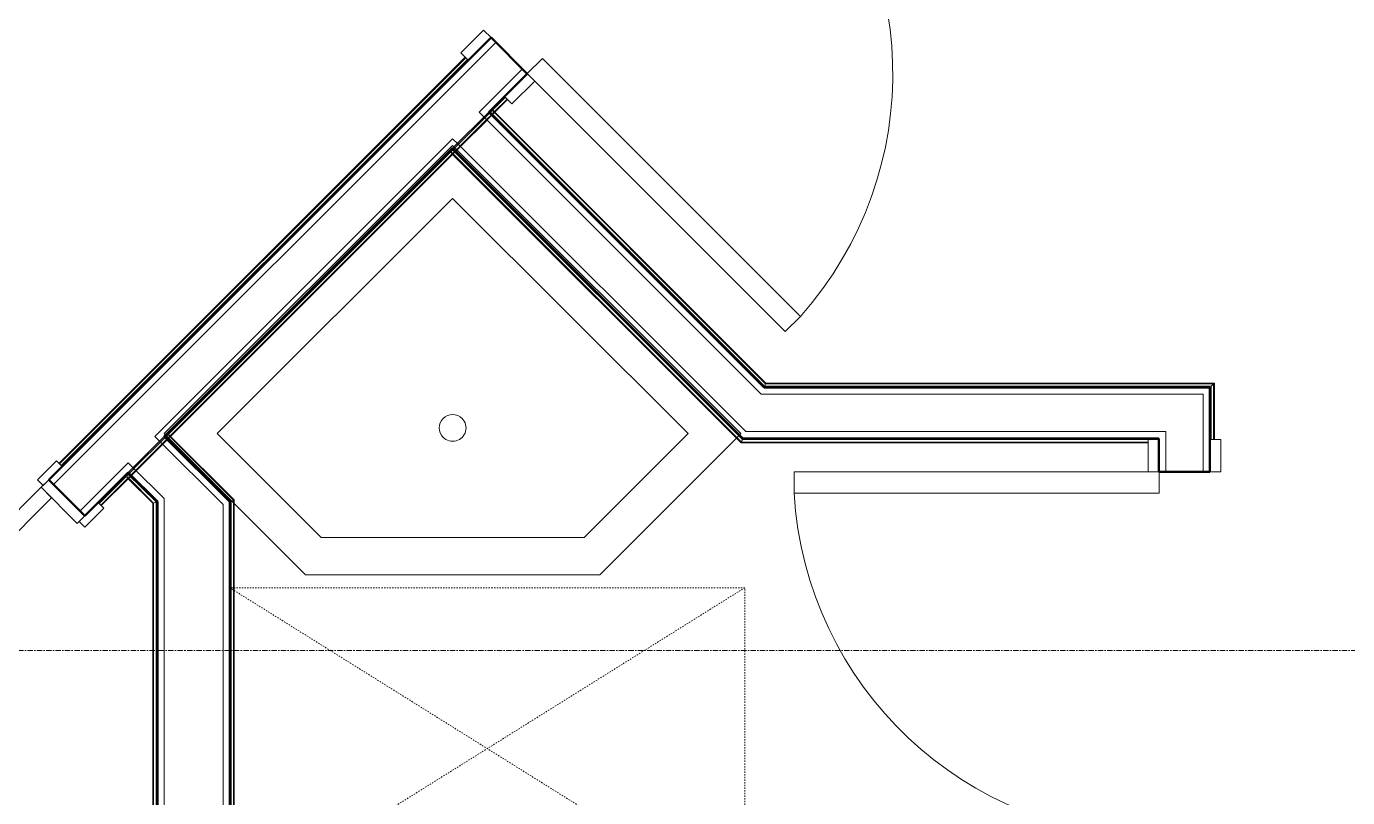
# Model space of a CAD drawing. Header units: inches. Extents: x -4235 to -464, y 9767 to 12344.
# Drawn here: x -2377.8 to -2254.7, y 10453.5 to 10525.4 of the extents above; entities that cross this region are included whole.
import ezdxf

# ---------------------------------------------------------------- set-up
doc = ezdxf.new("R2010")
doc.units = ezdxf.units.IN
doc.header["$MEASUREMENT"] = 0
doc.linetypes.add('Dash', pattern=[0.25, 0.125, -0.125])
doc.linetypes.add('Grid Line 1_2_', pattern=[0.875, 0.5, -0.125, 0.125, -0.125])
for name, color, linetype, lineweight in [('0-1', 7, 'Continuous', 5), ('0-2', 254, 'Continuous', 9), ('A-DOOR-1', 7, 'Continuous', 9), ('A-DOOR-2', 130, 'Continuous', 20), ('A-DOOR-FRAM-1', 130, 'Continuous', 20), ('A-GENM-HDLN-1', 7, 'Dash', 9), ('A-GENM-HDLN-2', 254, 'Dash', 9), ('A-GENM-HDLN-3', 10, 'Dash', 9), ('A-WALL-1', 250, 'Continuous', 50), ('A-WALL-2', 50, 'Continuous', 13), ('A-WALL-3', 10, 'Continuous', 9), ('A-WALL-4', 254, 'Continuous', 9), ('A-WALL-5', 7, 'Continuous', 9), ('P-SANR-FIXT-1', 7, 'Continuous', 9), ('P-SANR-FIXT-3', 254, 'Continuous', 9), ('S-GRID-1', 1, 'Grid Line 1_2_', 9)]:
    doc.layers.add(name, color=color, linetype=linetype, lineweight=lineweight)

# ---------------------------------------------------------------- blocks, each defined once
blk = doc.blocks.new('Basic Wall _ INT - W4BØF - _5_8 GYP - 2X4 WOOD_BATT_ - 5_8 GYP_ - ___-2694514-BACKGROUND - 2ND FLOOR')
at = {"layer": 'A-WALL-3'}
for p, q in [((-2267.47, 10491.73), (-2267.5, 10491.71)), ((-2267.29, 10491.91), (-2267.36, 10491.85)), ((-2267.15, 10492.06), (-2267.29, 10491.92)), ((-2267.08, 10492.12), (-2267.15, 10492.06)), ((-2267.5, 10446.84), (-2267.5, 10449.84)), ((-2267.5, 10419.41), (-2267.5, 10420.04)), ((-2267.15, 10420.04), (-2267.15, 10419.41)), ((-2267.5, 10419.41), (-2267.47, 10419.41)), ((-2267.45, 10419.41), (-2267.5, 10419.41)), ((-2267.37, 10419.41), (-2267.45, 10419.41)), ((-2267.08, 10419.41), (-2267.37, 10419.41)), ((-2267.36, 10419.41), (-2267.29, 10419.41)), ((-2267.29, 10419.41), (-2267.15, 10419.41)), ((-2267.15, 10419.41), (-2267.08, 10419.41))]:
    blk.add_line(p, q, dxfattribs=at)
at = {"layer": 'A-WALL-4'}
for p, q in [((-2267.5, 10486.84), (-2267.5, 10491.71)), ((-2267.15, 10492.06), (-2267.15, 10486.84)), ((-2267.5, 10420.04), (-2267.5, 10446.84)), ((-2267.15, 10446.84), (-2267.15, 10420.04)), ((-2267.37, 10419.41), (-2267.37, 10420.04)), ((-2267.08, 10420.04), (-2267.08, 10419.41))]:
    blk.add_line(p, q, dxfattribs=at)
at = {"layer": 'A-WALL-5'}
for p, q in [((-2267.37, 10486.84), (-2267.37, 10491.84)), ((-2267.08, 10492.12), (-2267.08, 10486.84)), ((-2267.37, 10420.04), (-2267.37, 10446.84)), ((-2267.08, 10446.84), (-2267.08, 10420.04))]:
    blk.add_line(p, q, dxfattribs=at)
at = {"layer": 'A-WALL-5', "flags": 128}
for points in [[(-2267.45, 10491.75), (-2267.43, 10491.78), (-2267.41, 10491.79), (-2267.4, 10491.81), (-2267.38, 10491.83), (-2267.37, 10491.83), (-2267.37, 10491.84)], [(-2267.37, 10491.84), (-2267.35, 10491.86), (-2267.29, 10491.91), (-2267.2, 10492.01), (-2267.08, 10492.12)]]:
    blk.add_lwpolyline(points, dxfattribs=at)
blk = doc.blocks.new('Basic Wall _ INT - W4BØF - _5_8 GYP - 2X4 WOOD_BATT_ - 5_8 GYP_ - ___-2694513-BACKGROUND - 2ND FLOOR')
at = {"layer": 'A-WALL-3'}
for p, q in [((-2272.25, 10486.96), (-2272.27, 10486.94)), ((-2272.25, 10446.84), (-2272.25, 10449.84)), ((-2272.6, 10420.04), (-2272.6, 10419.41)), ((-2272.25, 10419.41), (-2272.25, 10420.04)), ((-2272.37, 10419.41), (-2272.66, 10419.41)), ((-2272.66, 10419.41), (-2272.6, 10419.41)), ((-2272.6, 10419.41), (-2272.45, 10419.41)), ((-2272.45, 10419.41), (-2272.39, 10419.41)), ((-2272.29, 10419.41), (-2272.37, 10419.41)), ((-2272.25, 10419.41), (-2272.29, 10419.41)), ((-2272.27, 10419.41), (-2272.25, 10419.41))]:
    blk.add_line(p, q, dxfattribs=at)
at = {"layer": 'A-WALL-4'}
for p, q in [((-2272.25, 10486.84), (-2272.25, 10486.96)), ((-2272.6, 10446.84), (-2272.6, 10420.04)), ((-2272.25, 10420.04), (-2272.25, 10446.84)), ((-2272.66, 10420.04), (-2272.66, 10419.41)), ((-2272.37, 10420.04), (-2272.37, 10419.41))]:
    blk.add_line(p, q, dxfattribs=at)
at = {"layer": 'A-WALL-5'}
for p, q in [((-2272.66, 10446.84), (-2272.66, 10420.04)), ((-2272.37, 10446.84), (-2272.37, 10420.04))]:
    blk.add_line(p, q, dxfattribs=at)
at = {"layer": 'A-WALL-5', "flags": 128}
blk.add_lwpolyline([(-2272.37, 10486.84), (-2272.36, 10486.85), (-2272.35, 10486.86), (-2272.33, 10486.88), (-2272.31, 10486.9), (-2272.29, 10486.92)], dxfattribs=at)
blk = doc.blocks.new('Basic Wall _ INT - W6BØF - _5_8 GYP - 2X6 WOOD_BATT_ - 5_8 GYP_ - ___-2696564-BACKGROUND - 2ND FLOOR')
at = {"layer": 'A-WALL-3'}
for p, q in [((-2358.82, 10481.05), (-2358.84, 10481.04)), ((-2358.64, 10481.13), (-2358.7, 10481.1)), ((-2358.49, 10481.19), (-2358.63, 10481.13)), ((-2358.43, 10481.22), (-2358.49, 10481.19))]:
    blk.add_line(p, q, dxfattribs=at)
at = {"layer": 'A-WALL-4'}
for p, q in [((-2358.84, 10443.29), (-2358.84, 10481.04)), ((-2358.49, 10481.19), (-2358.49, 10443.29))]:
    blk.add_line(p, q, dxfattribs=at)
at = {"layer": 'A-WALL-5'}
for p, q in [((-2358.84, 10481.04), (-2358.8, 10481.06)), ((-2358.71, 10443.29), (-2358.71, 10481.1)), ((-2358.43, 10481.22), (-2358.43, 10443.29))]:
    blk.add_line(p, q, dxfattribs=at)
at = {"layer": 'A-WALL-5', "flags": 128}
for points in [[(-2358.8, 10481.06), (-2358.77, 10481.07), (-2358.76, 10481.08), (-2358.74, 10481.09), (-2358.73, 10481.09), (-2358.72, 10481.09), (-2358.71, 10481.1)], [(-2358.71, 10481.1), (-2358.69, 10481.1), (-2358.64, 10481.13), (-2358.55, 10481.17), (-2358.43, 10481.22)]]:
    blk.add_lwpolyline(points, dxfattribs=at)
blk = doc.blocks.new('Basic Wall _ INT - W6BØF - _5_8 GYP - 2X6 WOOD_BATT_ - 5_8 GYP_ - ___-2696563-BACKGROUND - 2ND FLOOR')
at = {"layer": 'A-WALL-3'}
for p, q in [((-2365.94, 10480.93), (-2366, 10480.91)), ((-2365.79, 10480.99), (-2365.94, 10480.93)), ((-2365.73, 10481.02), (-2365.79, 10480.99)), ((-2365.59, 10481.08), (-2365.61, 10481.07)), ((-2365.94, 10420.04), (-2365.94, 10419.41)), ((-2365.59, 10419.41), (-2365.59, 10420.04)), ((-2365.71, 10419.41), (-2366, 10419.41)), ((-2366, 10419.41), (-2365.94, 10419.41)), ((-2365.94, 10419.41), (-2365.79, 10419.41)), ((-2365.79, 10419.41), (-2365.73, 10419.41)), ((-2365.63, 10419.41), (-2365.71, 10419.41)), ((-2365.59, 10419.41), (-2365.63, 10419.41)), ((-2365.61, 10419.41), (-2365.59, 10419.41))]:
    blk.add_line(p, q, dxfattribs=at)
at = {"layer": 'A-WALL-4'}
for p, q in [((-2365.94, 10480.93), (-2365.94, 10420.04)), ((-2365.59, 10420.04), (-2365.59, 10481.08)), ((-2366, 10420.04), (-2366, 10419.41)), ((-2365.71, 10420.04), (-2365.71, 10419.41))]:
    blk.add_line(p, q, dxfattribs=at)
at = {"layer": 'A-WALL-5'}
for p, q in [((-2366, 10480.91), (-2366, 10420.04)), ((-2365.71, 10481.03), (-2365.71, 10420.04)), ((-2365.63, 10481.06), (-2365.59, 10481.08))]:
    blk.add_line(p, q, dxfattribs=at)
at = {"layer": 'A-WALL-5', "flags": 128}
for points in [[(-2366, 10480.91), (-2365.88, 10480.95), (-2365.79, 10480.99), (-2365.73, 10481.02), (-2365.71, 10481.03)], [(-2365.71, 10481.03), (-2365.71, 10481.03), (-2365.7, 10481.03), (-2365.69, 10481.04), (-2365.67, 10481.04), (-2365.65, 10481.05), (-2365.63, 10481.06)]]:
    blk.add_lwpolyline(points, dxfattribs=at)
blk = doc.blocks.new('Basic Wall _ INT - W4BØF - _5_8 GYP - 2X4 WOOD_BATT_ - 5_8 GYP_ - ___-2694522-BACKGROUND - 2ND FLOOR')
at = {"layer": 'A-WALL-3'}
for p, q in [((-2333.25, 10518.84), (-2331.12, 10520.96)), ((-2338.07, 10514.02), (-2334.71, 10517.38)), ((-2334.46, 10517.13), (-2334.9, 10516.69)), ((-2334.26, 10517.34), (-2334.32, 10517.27)), ((-2334.17, 10517.42), (-2334.26, 10517.34)), ((-2334.91, 10516.69), (-2337.36, 10514.23)), ((-2338.03, 10513.56), (-2338.11, 10513.48)), ((-2337.97, 10513.63), (-2338.03, 10513.56)), ((-2337.38, 10514.21), (-2337.82, 10513.77)), ((-2368.3, 10483.79), (-2364.94, 10487.15)), ((-2364.71, 10486.88), (-2367.61, 10483.98)), ((-2364.49, 10487.1), (-2364.55, 10487.04)), ((-2364.4, 10487.19), (-2364.49, 10487.11)), ((-2367.65, 10483.94), (-2368.05, 10483.54)), ((-2368.27, 10483.32), (-2368.34, 10483.25)), ((-2368.2, 10483.39), (-2368.26, 10483.33))]:
    blk.add_line(p, q, dxfattribs=at)
at = {"layer": 'A-WALL-4'}
for p, q in [((-2334.71, 10517.38), (-2333.25, 10518.84)), ((-2333, 10518.59), (-2334.17, 10517.42)), ((-2335.06, 10516.85), (-2334.62, 10517.29)), ((-2334.42, 10517.08), (-2334.86, 10516.65)), ((-2334.21, 10517.29), (-2334.28, 10517.23)), ((-2334.13, 10517.38), (-2334.21, 10517.29)), ((-2337.53, 10514.38), (-2335.07, 10516.85)), ((-2334.86, 10516.64), (-2337.31, 10514.19)), ((-2364.94, 10487.15), (-2338.07, 10514.02)), ((-2338.11, 10513.48), (-2364.4, 10487.19)), ((-2337.99, 10513.52), (-2338.07, 10513.43)), ((-2337.92, 10513.58), (-2337.99, 10513.52)), ((-2337.98, 10513.93), (-2337.54, 10514.37)), ((-2337.34, 10514.17), (-2337.77, 10513.73)), ((-2365.09, 10486.41), (-2368.01, 10483.5)), ((-2367.77, 10484.14), (-2364.86, 10487.05)), ((-2364.67, 10486.83), (-2365.07, 10486.43)), ((-2364.44, 10487.06), (-2364.51, 10487)), ((-2364.36, 10487.14), (-2364.44, 10487.06)), ((-2371.11, 10480.98), (-2368.3, 10483.79)), ((-2368.21, 10483.7), (-2367.78, 10484.13)), ((-2368.34, 10483.25), (-2370.86, 10480.73)), ((-2368.23, 10483.28), (-2368.3, 10483.2)), ((-2368.16, 10483.35), (-2368.22, 10483.29))]:
    blk.add_line(p, q, dxfattribs=at)
at = {"layer": 'A-WALL-5'}
for p, q in [((-2334.62, 10517.29), (-2333.16, 10518.75)), ((-2332.95, 10518.55), (-2334.13, 10517.38)), ((-2364.86, 10487.05), (-2337.98, 10513.93)), ((-2338.07, 10513.43), (-2364.36, 10487.15)), ((-2371.02, 10480.89), (-2368.21, 10483.7)), ((-2368.3, 10483.2), (-2370.81, 10480.69))]:
    blk.add_line(p, q, dxfattribs=at)
blk = doc.blocks.new('Basic Wall _ INT - W4BØF - _5_8 GYP - 2X4 WOOD_BATT_ - 5_8 GYP_ - ___-2694521-BACKGROUND - 2ND FLOOR')
at = {"layer": 'A-WALL-3'}
blk.add_line((-2336.6, 10522.2), (-2334.48, 10524.32), dxfattribs=at)
at = {"layer": 'A-WALL-4'}
for p, q in [((-2336.85, 10522.45), (-2374.71, 10484.59)), ((-2374.47, 10484.34), (-2336.6, 10522.2))]:
    blk.add_line(p, q, dxfattribs=at)
at = {"layer": 'A-WALL-5'}
for p, q in [((-2336.9, 10522.49), (-2374.76, 10484.63)), ((-2336.69, 10522.29), (-2374.55, 10484.43))]:
    blk.add_line(p, q, dxfattribs=at)
blk = doc.blocks.new('Basic Wall _ INT - W4BØF - _5_8 GYP - 2X4 WOOD_BATT_ - 5_8 GYP_ - ___-2694523-BACKGROUND - 2ND FLOOR')
at = {"layer": 'A-WALL-3'}
for p, q in [((-2338.36, 10513.72), (-2338.16, 10513.93)), ((-2338.32, 10513.77), (-2338.36, 10513.72)), ((-2338.22, 10513.87), (-2338.28, 10513.81)), ((-2338.12, 10513.57), (-2338.18, 10513.63)), ((-2338.16, 10513.93), (-2338.12, 10513.97)), ((-2338.04, 10513.49), (-2338.11, 10513.56)), ((-2338.07, 10514.02), (-2338.09, 10514)), ((-2311.19, 10486.55), (-2311.16, 10486.61)), ((-2311.16, 10486.61), (-2311.1, 10486.76)), ((-2311.1, 10486.76), (-2311.07, 10486.82)), ((-2311.03, 10486.94), (-2311.02, 10486.96))]:
    blk.add_line(p, q, dxfattribs=at)
at = {"layer": 'A-WALL-4'}
for p, q in [((-2338.17, 10513.53), (-2338.22, 10513.58)), ((-2338.09, 10513.45), (-2338.16, 10513.52)), ((-2338.12, 10513.97), (-2338.1, 10513.99)), ((-2338.1, 10513.99), (-2338.07, 10514.02)), ((-2338.07, 10514.02), (-2311.02, 10486.96)), ((-2311.16, 10486.61), (-2338.03, 10513.48))]:
    blk.add_line(p, q, dxfattribs=at)
at = {"layer": 'A-WALL-5'}
for p, q in [((-2338.16, 10513.93), (-2311.07, 10486.84)), ((-2311.19, 10486.55), (-2338.07, 10513.43))]:
    blk.add_line(p, q, dxfattribs=at)
at = {"layer": 'A-WALL-5', "flags": 128}
for points in [[(-2311.07, 10486.84), (-2311.08, 10486.82), (-2311.1, 10486.76), (-2311.14, 10486.67), (-2311.19, 10486.55)], [(-2311.03, 10486.92), (-2311.04, 10486.9), (-2311.05, 10486.88), (-2311.06, 10486.86), (-2311.06, 10486.85), (-2311.07, 10486.84), (-2311.07, 10486.84)]]:
    blk.add_lwpolyline(points, dxfattribs=at)
blk = doc.blocks.new('Basic Wall _ INT - W4BØF - _5_8 GYP - 2X4 WOOD_BATT_ - 5_8 GYP_ - ___-2694524-BACKGROUND - 2ND FLOOR')
at = {"layer": 'A-WALL-3'}
for p, q in [((-2334.7, 10517.39), (-2334.71, 10517.38)), ((-2334.67, 10517.42), (-2334.62, 10517.46)), ((-2334.62, 10517.46), (-2334.42, 10517.67)), ((-2334.51, 10517.58), (-2334.57, 10517.52)), ((-2334.42, 10517.67), (-2334.46, 10517.62)), ((-2334.26, 10517.42), (-2334.32, 10517.48)), ((-2334.18, 10517.34), (-2334.26, 10517.42)), ((-2309.05, 10491.71), (-2309.04, 10491.73)), ((-2309.01, 10491.81), (-2309.01, 10491.81)), ((-2308.99, 10491.85), (-2308.96, 10491.91)), ((-2308.96, 10491.92), (-2308.9, 10492.06)), ((-2308.9, 10492.06), (-2308.88, 10492.12))]:
    blk.add_line(p, q, dxfattribs=at)
at = {"layer": 'A-WALL-4'}
for p, q in [((-2334.71, 10517.38), (-2334.68, 10517.41)), ((-2334.71, 10517.38), (-2309.05, 10491.71)), ((-2334.68, 10517.41), (-2334.67, 10517.42)), ((-2334.22, 10517.47), (-2334.28, 10517.53)), ((-2334.13, 10517.38), (-2334.21, 10517.46)), ((-2308.9, 10492.06), (-2334.18, 10517.34))]:
    blk.add_line(p, q, dxfattribs=at)
at = {"layer": 'A-WALL-5'}
for p, q in [((-2309, 10491.84), (-2334.62, 10517.46)), ((-2308.88, 10492.12), (-2334.13, 10517.38))]:
    blk.add_line(p, q, dxfattribs=at)
at = {"layer": 'A-WALL-5', "flags": 128}
for points in [[(-2309, 10491.84), (-2309, 10491.83), (-2309, 10491.83), (-2309.01, 10491.81), (-2309.01, 10491.79), (-2309.02, 10491.78), (-2309.03, 10491.75)], [(-2308.88, 10492.12), (-2308.93, 10492.01), (-2308.96, 10491.91), (-2308.99, 10491.86), (-2309, 10491.84)]]:
    blk.add_lwpolyline(points, dxfattribs=at)
blk = doc.blocks.new('Basic Wall _ INT - W4BØF - _5_8 GYP - 2X4 WOOD_BATT_ - 5_8 GYP_ - ___-2694526-BACKGROUND - 2ND FLOOR')
at = {"layer": 'A-WALL-3'}
for p, q in [((-2309.04, 10491.73), (-2309.05, 10491.71)), ((-2309.01, 10491.81), (-2309.01, 10491.81)), ((-2308.96, 10491.91), (-2308.99, 10491.85)), ((-2308.9, 10492.06), (-2308.96, 10491.92)), ((-2308.88, 10492.12), (-2308.9, 10492.06)), ((-2267.5, 10491.71), (-2267.47, 10491.73)), ((-2267.36, 10491.85), (-2267.29, 10491.91)), ((-2267.29, 10491.92), (-2267.15, 10492.06)), ((-2267.15, 10492.06), (-2267.08, 10492.12))]:
    blk.add_line(p, q, dxfattribs=at)
at = {"layer": 'A-WALL-4'}
for p, q in [((-2309.05, 10491.71), (-2267.5, 10491.71)), ((-2267.15, 10492.06), (-2308.9, 10492.06))]:
    blk.add_line(p, q, dxfattribs=at)
at = {"layer": 'A-WALL-5'}
for p, q in [((-2267.37, 10491.84), (-2309, 10491.84)), ((-2267.08, 10492.12), (-2308.88, 10492.12))]:
    blk.add_line(p, q, dxfattribs=at)
at = {"layer": 'A-WALL-5', "flags": 128}
for points in [[(-2309.03, 10491.75), (-2309.02, 10491.78), (-2309.01, 10491.79), (-2309.01, 10491.81), (-2309, 10491.83), (-2309, 10491.83), (-2309, 10491.84)], [(-2309, 10491.84), (-2308.99, 10491.86), (-2308.96, 10491.91), (-2308.93, 10492.01), (-2308.88, 10492.12)], [(-2267.37, 10491.84), (-2267.37, 10491.83), (-2267.38, 10491.83), (-2267.4, 10491.81), (-2267.41, 10491.79), (-2267.43, 10491.78), (-2267.45, 10491.75)], [(-2267.08, 10492.12), (-2267.2, 10492.01), (-2267.29, 10491.91), (-2267.35, 10491.86), (-2267.37, 10491.84)]]:
    blk.add_lwpolyline(points, dxfattribs=at)
blk = doc.blocks.new('Basic Wall _ INT - W4BØF - _5_8 GYP - 2X4 WOOD_BATT_ - 5_8 GYP_ - ___-2694525-BACKGROUND - 2ND FLOOR')
at = {"layer": 'A-WALL-3'}
for p, q in [((-2311.16, 10486.61), (-2311.19, 10486.55)), ((-2311.1, 10486.76), (-2311.16, 10486.61)), ((-2311.07, 10486.82), (-2311.1, 10486.76)), ((-2311.02, 10486.96), (-2311.03, 10486.94)), ((-2272.27, 10486.94), (-2272.25, 10486.96))]:
    blk.add_line(p, q, dxfattribs=at)
at = {"layer": 'A-WALL-4'}
for p, q in [((-2273.25, 10486.61), (-2311.16, 10486.61)), ((-2311.02, 10486.96), (-2272.25, 10486.96))]:
    blk.add_line(p, q, dxfattribs=at)
at = {"layer": 'A-WALL-5'}
for p, q in [((-2273.25, 10486.55), (-2311.19, 10486.55)), ((-2311.07, 10486.84), (-2273.25, 10486.84))]:
    blk.add_line(p, q, dxfattribs=at)
at = {"layer": 'A-WALL-5', "flags": 128}
for points in [[(-2311.19, 10486.55), (-2311.14, 10486.67), (-2311.1, 10486.76), (-2311.08, 10486.82), (-2311.07, 10486.84)], [(-2311.07, 10486.84), (-2311.07, 10486.84), (-2311.06, 10486.85), (-2311.06, 10486.86), (-2311.05, 10486.88), (-2311.04, 10486.9), (-2311.03, 10486.92)], [(-2272.29, 10486.92), (-2272.31, 10486.9), (-2272.33, 10486.88), (-2272.35, 10486.86), (-2272.36, 10486.85), (-2272.37, 10486.84)]]:
    blk.add_lwpolyline(points, dxfattribs=at)
blk = doc.blocks.new('SWING - SINGLE - FLUSH - 2-10 x 6-8 - PRIVACY-3199407-BACKGROUND - 2ND FLOOR')
at = {"layer": 'A-DOOR-1'}
blk.add_arc((17, 2.37), 34.07, 93.3657, 180, dxfattribs=at)
at = {"layer": 'A-DOOR-2'}
for p, q in [((15, 2.37), (15, 36.38)), ((17, 36.38), (15, 36.38)), ((17, 2.37), (17, 36.38)), ((17, 2.37), (15, 2.37))]:
    blk.add_line(p, q, dxfattribs=at)
at = {"layer": 'A-DOOR-FRAM-1'}
for p, q in [((-17, 3.37), (-20, 3.37)), ((-20, 3.37), (-20, 2.37)), ((-17, 2.37), (-17, 3.37)), ((20, 3.37), (17, 3.37)), ((17, 3.37), (17, 2.37)), ((20, 2.37), (20, 3.37)), ((-20, 2.37), (-17, 2.37)), ((17, 2.37), (20, 2.37)), ((-17, -2.38), (-20, -2.38)), ((-20, -2.38), (-20, -3.38)), ((-17, -3.38), (-17, -2.38)), ((20, -2.38), (17, -2.38)), ((17, -2.38), (17, -3.38)), ((20, -3.38), (20, -2.38)), ((-20, -3.38), (-17, -3.38)), ((17, -3.38), (20, -3.38))]:
    blk.add_line(p, q, dxfattribs=at)
blk = doc.blocks.new('SLIDING - FLUSH - 6-0 x 6-8-3203588-BACKGROUND - 2ND FLOOR')
at = {"layer": 'A-DOOR-1'}
for p, q in [((-38.75, 3.25), (-36.25, 3.25)), ((-38.75, 2.5), (-38.75, 3.25)), ((-36.25, 2.5), (-38.75, 2.5)), ((-36.25, 3.25), (-36.25, 2.5)), ((36.25, 3.25), (38.75, 3.25)), ((36.25, 2.5), (36.25, 3.25)), ((38.75, 2.5), (36.25, 2.5)), ((38.75, 3.25), (38.75, 2.5)), ((-38.75, -2.25), (-36.25, -2.25)), ((-38.75, -3), (-38.75, -2.25)), ((-36.25, -2.25), (-36.25, -3)), ((36.25, -2.25), (38.75, -2.25)), ((36.25, -3), (36.25, -2.25)), ((38.75, -2.25), (38.75, -3)), ((-36.25, -3), (-38.75, -3)), ((38.75, -3), (36.25, -3))]:
    blk.add_line(p, q, dxfattribs=at)
at = {"layer": 'A-DOOR-2'}
for p, q in [((-1, -0.875), (-1, 0.5)), ((-1, 0.5), (36, 0.5)), ((36, 0.5), (36, -0.875)), ((-36, -2.25), (-36, -0.875)), ((-36, -0.875), (1, -0.875)), ((36, -0.875), (-1, -0.875)), ((1, -0.875), (1, -2.25)), ((1, -2.25), (-36, -2.25))]:
    blk.add_line(p, q, dxfattribs=at)
at = {"layer": 'A-DOOR-FRAM-1'}
for p, q in [((-37, -2.25), (-37, 2.5)), ((-37, 2.5), (-36, 2.5)), ((-36, 2.5), (-36, -2.25)), ((36, 2.5), (37, 2.5)), ((36, -2.25), (36, 2.5)), ((37, 2.5), (37, -2.25)), ((-36, -2.25), (-37, -2.25)), ((37, -2.25), (36, -2.25))]:
    blk.add_line(p, q, dxfattribs=at)
blk = doc.blocks.new('Basic Wall _ INT - W4BØF - _5_8 GYP - 2X4 WOOD_BATT_ - 5_8 GYP_ - ___-2694528-BACKGROUND - 2ND FLOOR')
at = {"layer": 'A-WALL-3'}
for p, q in [((-2364.85, 10487.24), (-2364.65, 10487.44)), ((-2364.65, 10487.44), (-2364.69, 10487.4)), ((-2364.92, 10487.16), (-2364.94, 10487.15)), ((-2364.9, 10487.19), (-2364.85, 10487.24)), ((-2364.74, 10487.35), (-2364.8, 10487.29)), ((-2364.54, 10487.24), (-2364.49, 10487.19)), ((-2364.47, 10487.17), (-2364.4, 10487.1)), ((-2358.84, 10481.04), (-2358.82, 10481.05)), ((-2358.7, 10481.1), (-2358.64, 10481.13)), ((-2358.63, 10481.13), (-2358.49, 10481.19)), ((-2358.49, 10481.19), (-2358.43, 10481.22))]:
    blk.add_line(p, q, dxfattribs=at)
at = {"layer": 'A-WALL-4'}
for p, q in [((-2364.94, 10487.15), (-2364.91, 10487.18)), ((-2358.84, 10481.04), (-2364.94, 10487.15)), ((-2364.91, 10487.18), (-2364.9, 10487.19)), ((-2364.49, 10487.28), (-2364.44, 10487.23)), ((-2364.43, 10487.22), (-2364.36, 10487.15)), ((-2364.4, 10487.1), (-2358.49, 10481.19))]:
    blk.add_line(p, q, dxfattribs=at)
at = {"layer": 'A-WALL-5'}
for p, q in [((-2358.71, 10481.1), (-2364.85, 10487.24)), ((-2364.36, 10487.15), (-2358.43, 10481.22)), ((-2358.8, 10481.06), (-2358.84, 10481.04))]:
    blk.add_line(p, q, dxfattribs=at)
at = {"layer": 'A-WALL-5', "flags": 128}
for points in [[(-2358.71, 10481.1), (-2358.72, 10481.09), (-2358.73, 10481.09), (-2358.74, 10481.09), (-2358.76, 10481.08), (-2358.77, 10481.07), (-2358.8, 10481.06)], [(-2358.43, 10481.22), (-2358.55, 10481.17), (-2358.64, 10481.13), (-2358.69, 10481.1), (-2358.71, 10481.1)]]:
    blk.add_lwpolyline(points, dxfattribs=at)
blk = doc.blocks.new('Basic Wall _ INT - W4BØF - _5_8 GYP - 2X4 WOOD_BATT_ - 5_8 GYP_ - ___-2694527-BACKGROUND - 2ND FLOOR')
at = {"layer": 'A-WALL-3'}
for p, q in [((-2368.39, 10483.7), (-2368.35, 10483.74)), ((-2368.3, 10483.79), (-2368.32, 10483.77)), ((-2368.59, 10483.5), (-2368.39, 10483.7)), ((-2368.55, 10483.54), (-2368.59, 10483.5)), ((-2368.45, 10483.64), (-2368.51, 10483.58)), ((-2368.4, 10483.39), (-2368.34, 10483.33)), ((-2368.33, 10483.32), (-2368.26, 10483.25)), ((-2366, 10480.91), (-2365.94, 10480.93)), ((-2365.94, 10480.93), (-2365.79, 10480.99)), ((-2365.79, 10480.99), (-2365.73, 10481.02)), ((-2365.61, 10481.07), (-2365.59, 10481.08))]:
    blk.add_line(p, q, dxfattribs=at)
at = {"layer": 'A-WALL-4'}
for p, q in [((-2368.35, 10483.74), (-2368.33, 10483.76)), ((-2368.33, 10483.76), (-2368.3, 10483.79)), ((-2365.59, 10481.08), (-2368.3, 10483.79)), ((-2368.44, 10483.35), (-2368.38, 10483.29)), ((-2368.38, 10483.28), (-2368.3, 10483.2)), ((-2368.26, 10483.25), (-2365.94, 10480.93))]:
    blk.add_line(p, q, dxfattribs=at)
at = {"layer": 'A-WALL-5'}
for p, q in [((-2368.39, 10483.7), (-2365.71, 10481.03)), ((-2368.3, 10483.2), (-2366, 10480.91)), ((-2365.59, 10481.08), (-2365.63, 10481.06))]:
    blk.add_line(p, q, dxfattribs=at)
at = {"layer": 'A-WALL-5', "flags": 128}
for points in [[(-2365.71, 10481.03), (-2365.73, 10481.02), (-2365.79, 10480.99), (-2365.88, 10480.95), (-2366, 10480.91)], [(-2365.63, 10481.06), (-2365.65, 10481.05), (-2365.67, 10481.04), (-2365.69, 10481.04), (-2365.7, 10481.03), (-2365.71, 10481.03), (-2365.71, 10481.03)]]:
    blk.add_lwpolyline(points, dxfattribs=at)
blk = doc.blocks.new('Shower Base-Corner - 38_ x 38_-1684436-BACKGROUND - 2ND FLOOR')
at = {"layer": 'P-SANR-FIXT-1'}
for p, q in [((0.18, 38), (18.62, 38)), ((18.62, 38), (38, 18.62)), ((3.49, 34.51), (17.18, 34.51)), ((3.49, 3.49), (3.49, 34.51)), ((17.18, 34.51), (34.51, 17.18)), ((38, 18.62), (38, 0.18)), ((34.51, 17.18), (34.51, 3.49)), ((34.51, 3.49), (3.49, 3.49))]:
    blk.add_line(p, q, dxfattribs=at)
for start, end in [(360, 180), (180, 0)]:
    blk.add_arc((18.62, 18.62), 1.25, start, end, dxfattribs=at)
at = {"layer": 'P-SANR-FIXT-3'}
for p, q in [((0, 38), (0.18, 38)), ((0, 0), (0, 38)), ((38, 0.18), (38, 0)), ((38, 0), (0, 0))]:
    blk.add_line(p, q, dxfattribs=at)
blk = doc.blocks.new('ADA Clearances - 30_x48_-V53-BACKGROUND - 2ND FLOOR')
at = {"layer": 'A-GENM-HDLN-1'}
for p, q in [((14.74, -23.59), (-15, 24)), ((14.75, 24), (-15, 24)), ((-15, 24), (-15, -23.59)), ((-14.74, -23.59), (14.75, 23.6))]:
    blk.add_line(p, q, dxfattribs=at)
at = {"layer": 'A-GENM-HDLN-2'}
for p, q in [((-15, -23.59), (-15, -23.69)), ((-15, -23.71), (-15, -23.79)), ((-15, -23.8), (-15, -23.85)), ((-14.9, -23.85), (-14.87, -23.8)), ((-14.87, -23.79), (-14.82, -23.71)), ((-14.81, -23.69), (-14.74, -23.59))]:
    blk.add_line(p, q, dxfattribs=at)
at = {"layer": 'A-GENM-HDLN-3'}
blk.add_line((-15, -24), (14.75, -24), dxfattribs=at)
blk = doc.blocks.new('CTR - 1st Phase - Unit Layouts_rvt-1-BACKGROUND - 2ND FLOOR')
at = {"layer": 'A-WALL-1'}
for p, q in [((-2334.48, 10524.32), (-2375.7, 10483.1)), ((-2331.12, 10520.96), (-2334.48, 10524.32)), ((-2334.71, 10517.38), (-2331.12, 10520.96)), ((-2309.05, 10491.71), (-2334.71, 10517.38)), ((-2364.94, 10487.15), (-2338.07, 10514.02)), ((-2338.07, 10514.02), (-2311.02, 10486.96)), ((-2267.5, 10491.71), (-2309.05, 10491.71)), ((-2267.5, 10491.09), (-2267.5, 10491.71)), ((-2267.5, 10486.96), (-2267.5, 10491.09)), ((-2358.84, 10481.04), (-2364.94, 10487.15)), ((-2311.02, 10486.96), (-2310.13, 10486.96)), ((-2310.13, 10486.96), (-2304.3, 10486.96)), ((-2304.3, 10486.96), (-2272.25, 10486.96)), ((-2272.25, 10486.96), (-2272.25, 10483.84)), ((-2267.5, 10483.84), (-2267.5, 10486.96)), ((-2372.34, 10479.74), (-2368.3, 10483.79)), ((-2368.3, 10483.79), (-2365.59, 10481.08)), ((-2272.25, 10483.84), (-2267.5, 10483.84)), ((-2375.7, 10483.1), (-2372.34, 10479.74)), ((-2365.59, 10481.08), (-2365.59, 10419.41)), ((-2358.84, 10480.16), (-2358.84, 10481.04)), ((-2358.84, 10474.33), (-2358.84, 10480.16)), ((-2358.84, 10419.41), (-2358.84, 10474.33))]:
    blk.add_line(p, q, dxfattribs=at)
at = {"layer": 'A-WALL-2'}
for p, q in [((-2334.04, 10523.88), (-2375.26, 10482.66)), ((-2331.57, 10521.41), (-2335.6, 10517.38)), ((-2335.6, 10517.38), (-2335.15, 10516.93)), ((-2309.31, 10491.09), (-2335.15, 10516.93)), ((-2338.07, 10514.9), (-2365.83, 10487.15)), ((-2338.07, 10514.9), (-2337.63, 10514.46)), ((-2310.76, 10487.59), (-2337.63, 10514.46)), ((-2308.42, 10491.09), (-2309.31, 10491.09)), ((-2268.12, 10491.09), (-2308.42, 10491.09)), ((-2268.12, 10491.09), (-2268.12, 10487.59)), ((-2305.81, 10487.59), (-2310.76, 10487.59)), ((-2304.92, 10487.59), (-2305.81, 10487.59)), ((-2271.62, 10487.59), (-2304.92, 10487.59)), ((-2271.62, 10487.59), (-2271.62, 10486.96)), ((-2268.12, 10487.59), (-2268.12, 10486.96)), ((-2365.83, 10487.15), (-2365.38, 10486.7)), ((-2365.38, 10486.7), (-2359.46, 10480.79)), ((-2271.62, 10486.96), (-2271.62, 10483.84)), ((-2268.12, 10486.96), (-2268.12, 10483.84)), ((-2368.3, 10484.67), (-2372.79, 10480.19)), ((-2368.3, 10484.67), (-2367.86, 10484.23)), ((-2367.86, 10484.23), (-2364.96, 10481.34)), ((-2364.96, 10481.34), (-2364.96, 10480.45)), ((-2364.96, 10480.45), (-2364.96, 10419.41)), ((-2359.46, 10480.79), (-2359.46, 10475.84)), ((-2359.46, 10475.84), (-2359.46, 10474.95)), ((-2359.46, 10474.95), (-2359.46, 10419.41))]:
    blk.add_line(p, q, dxfattribs=at)
at = {"layer": 'A-WALL-3'}
for p, q in [((-2334.48, 10524.32), (-2336.6, 10522.2)), ((-2336.6, 10522.2), (-2374.47, 10484.34)), ((-2333.25, 10518.84), (-2331.12, 10520.96)), ((-2334.42, 10517.67), (-2333.25, 10518.84)), ((-2334.57, 10517.52), (-2334.42, 10517.67)), ((-2334.51, 10517.17), (-2334.57, 10517.23)), ((-2334.43, 10517.09), (-2334.5, 10517.17)), ((-2309.05, 10491.71), (-2334.43, 10517.09)), ((-2364.65, 10487.44), (-2338.36, 10513.72)), ((-2338.36, 10513.72), (-2338.21, 10513.87)), ((-2337.93, 10513.87), (-2337.87, 10513.82)), ((-2337.86, 10513.81), (-2337.79, 10513.74)), ((-2337.78, 10513.72), (-2311.02, 10486.96)), ((-2267.5, 10491.71), (-2309.05, 10491.71)), ((-2267.5, 10491.71), (-2267.5, 10486.96)), ((-2364.8, 10487.29), (-2364.65, 10487.44)), ((-2364.73, 10486.94), (-2364.79, 10486.99)), ((-2364.65, 10486.85), (-2364.72, 10486.92)), ((-2358.84, 10481.04), (-2364.65, 10486.85)), ((-2304.3, 10486.96), (-2311.02, 10486.96)), ((-2304.3, 10486.96), (-2272.25, 10486.96)), ((-2272.25, 10486.96), (-2272.25, 10486.84)), ((-2267.5, 10486.84), (-2267.5, 10486.96)), ((-2372.34, 10479.74), (-2375.7, 10483.1)), ((-2371.11, 10480.98), (-2368.59, 10483.5)), ((-2368.59, 10483.5), (-2368.44, 10483.64)), ((-2368.15, 10483.64), (-2368.09, 10483.58)), ((-2368.08, 10483.57), (-2368.01, 10483.5)), ((-2368.01, 10483.5), (-2365.59, 10481.08)), ((-2365.59, 10481.08), (-2365.59, 10420.04)), ((-2358.84, 10481.04), (-2358.84, 10474.33)), ((-2358.84, 10443.29), (-2358.84, 10474.33))]:
    blk.add_line(p, q, dxfattribs=at)
at = {"layer": 'A-WALL-4'}
for p, q in [((-2334.48, 10524.32), (-2331.12, 10520.96)), ((-2267.5, 10483.84), (-2272.25, 10483.84))]:
    blk.add_line(p, q, dxfattribs=at)
at = {"layer": '0-2'}
for name in ['Basic Wall _ INT - W4BØF - _5_8 GYP - 2X4 WOOD_BATT_ - 5_8 GYP_ - ___-2694521-BACKGROUND - 2ND FLOOR', 'Basic Wall _ INT - W4BØF - _5_8 GYP - 2X4 WOOD_BATT_ - 5_8 GYP_ - ___-2694522-BACKGROUND - 2ND FLOOR', 'Basic Wall _ INT - W4BØF - _5_8 GYP - 2X4 WOOD_BATT_ - 5_8 GYP_ - ___-2694524-BACKGROUND - 2ND FLOOR', 'Basic Wall _ INT - W4BØF - _5_8 GYP - 2X4 WOOD_BATT_ - 5_8 GYP_ - ___-2694523-BACKGROUND - 2ND FLOOR', 'Basic Wall _ INT - W4BØF - _5_8 GYP - 2X4 WOOD_BATT_ - 5_8 GYP_ - ___-2694526-BACKGROUND - 2ND FLOOR', 'Basic Wall _ INT - W4BØF - _5_8 GYP - 2X4 WOOD_BATT_ - 5_8 GYP_ - ___-2694514-BACKGROUND - 2ND FLOOR', 'Basic Wall _ INT - W4BØF - _5_8 GYP - 2X4 WOOD_BATT_ - 5_8 GYP_ - ___-2694528-BACKGROUND - 2ND FLOOR', 'Basic Wall _ INT - W4BØF - _5_8 GYP - 2X4 WOOD_BATT_ - 5_8 GYP_ - ___-2694525-BACKGROUND - 2ND FLOOR', 'Basic Wall _ INT - W4BØF - _5_8 GYP - 2X4 WOOD_BATT_ - 5_8 GYP_ - ___-2694513-BACKGROUND - 2ND FLOOR', 'Basic Wall _ INT - W4BØF - _5_8 GYP - 2X4 WOOD_BATT_ - 5_8 GYP_ - ___-2694527-BACKGROUND - 2ND FLOOR', 'Basic Wall _ INT - W6BØF - _5_8 GYP - 2X6 WOOD_BATT_ - 5_8 GYP_ - ___-2696563-BACKGROUND - 2ND FLOOR', 'Basic Wall _ INT - W6BØF - _5_8 GYP - 2X6 WOOD_BATT_ - 5_8 GYP_ - ___-2696564-BACKGROUND - 2ND FLOOR']:
    blk.add_blockref(name, (0, 0), dxfattribs=at)
for name, p, rotation in [('SWING - SINGLE - FLUSH - 2-10 x 6-8 - PRIVACY-3199407-BACKGROUND - 2ND FLOOR', (-2320.78, 10534.66), 225.0000000001308), ('Shower Base-Corner - 38_ x 38_-1684436-BACKGROUND - 2ND FLOOR', (-2338.07, 10514.27), 225.0000000000001), ('SWING - SINGLE - FLUSH - 2-10 x 6-8 - PRIVACY-3199407-BACKGROUND - 2ND FLOOR', (-2269.87, 10466.84), 90.00000000011305), ('SLIDING - FLUSH - 6-0 x 6-8-3203588-BACKGROUND - 2ND FLOOR', (-2400.28, 10455.35), 225.0000000001308), ('ADA Clearances - 30_x48_-V53-BACKGROUND - 2ND FLOOR', (-2334.84, 10458.04), 269.99999999997)]:
    blk.add_blockref(name, p, dxfattribs=dict(at, rotation=rotation))

msp = doc.modelspace()

# ---------------------------------------------------------------- linework, layer by layer
at = {"layer": 'S-GRID-1'}
msp.add_line((-464.45, 10467.19), (-4185.7, 10467.19), dxfattribs=at)

# ---------------------------------------------------------------- block references
at = {"layer": '0-1'}
msp.add_blockref('CTR - 1st Phase - Unit Layouts_rvt-1-BACKGROUND - 2ND FLOOR', (0, 0), dxfattribs=at)

doc.saveas('drawing.dxf')
